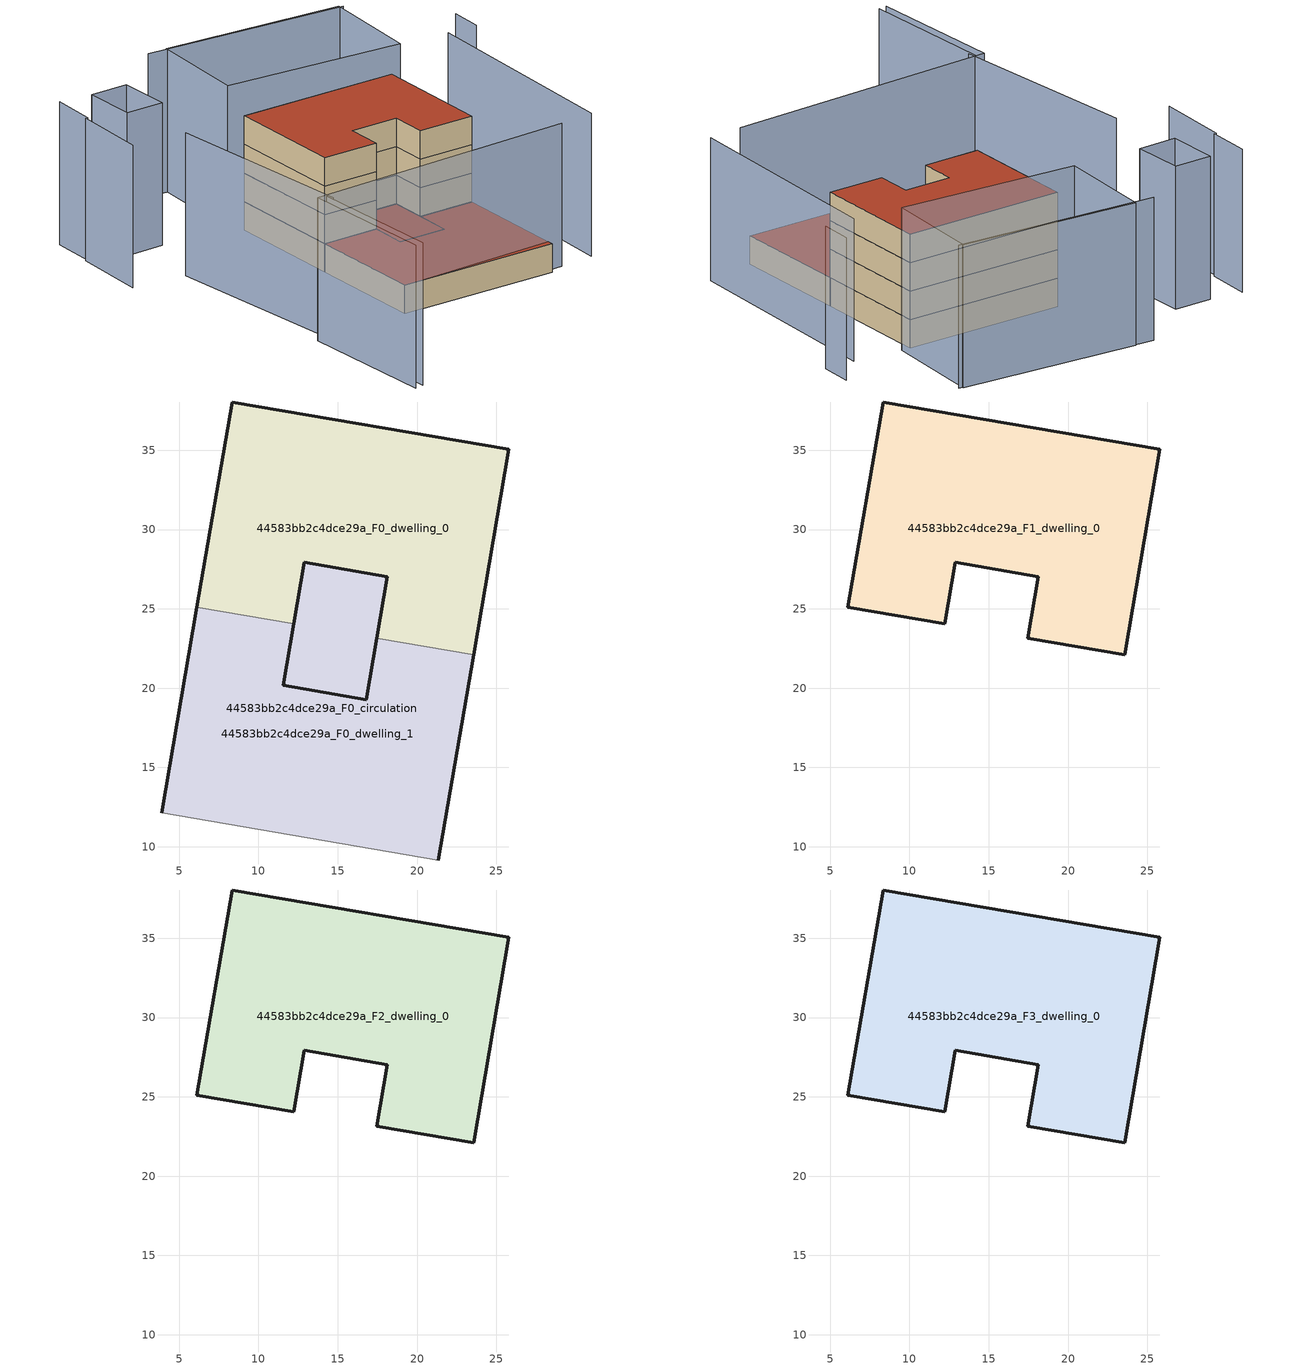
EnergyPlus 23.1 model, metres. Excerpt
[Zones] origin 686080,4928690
44583bb2c4dce29a_F0_dwelling_0
 floor ground (EU_floor_Construction): 25.79,35.05 23.57,22.11 17.46,23.15 18.13,27.04 12.89,27.94 12.22,24.05 6.11,25.1 8.33,38.05 z0
 wall outside (EU_wall_Construction): 12.22,24.05 12.89,27.94 18.13,27.04 17.46,23.15 / 23.57,22.11 25.79,35.05 8.33,38.05 6.11,25.1 z0:3
 wall to 44583bb2c4dce29a_F0_dwelling_1 (EU_wall_Construction): 6.11,25.1 12.22,24.05 / 17.46,23.15 23.57,22.11 z0:3
44583bb2c4dce29a_F0_dwelling_1
 floor ground (EU_floor_Construction): 23.57,22.11 21.35,9.16 3.89,12.16 6.11,25.1 12.22,24.05 11.56,20.17 16.8,19.27 17.46,23.15 z0; 18.13,27.04 16.8,19.27 11.56,20.17 12.22,24.05 12.89,27.94 z0
 wall outside (EU_wall_Construction): 21.35,9.16 23.57,22.11 / 17.46,23.15 16.8,19.27 11.56,20.17 12.22,24.05 / 6.11,25.1 3.89,12.16 z0:3
 wall adiabatic (EU_wall_Construction): 3.89,12.16 21.35,9.16 z0:3
 roof outside (EU_roof_Construction): 16.8,19.27 18.13,27.04 12.89,27.94 12.22,24.05 11.56,20.17 z3; 21.35,9.16 23.57,22.11 17.46,23.15 16.8,19.27 11.56,20.17 12.22,24.05 6.11,25.1 3.89,12.16 z3
44583bb2c4dce29a_F0_circulation
 floor ground (EU_floor_Construction): 23.57,22.11 21.35,9.16 3.89,12.16 6.11,25.1 12.22,24.05 11.56,20.17 16.8,19.27 17.46,23.15 z0; 18.13,27.04 16.8,19.27 11.56,20.17 12.22,24.05 12.89,27.94 z0
 wall outside (EU_wall_Construction): 11.56,20.17 16.8,19.27 18.13,27.04 12.89,27.94 11.56,20.17 z0:3
 roof outside (EU_roof_Construction): 16.8,19.27 18.13,27.04 12.89,27.94 12.22,24.05 11.56,20.17 z3; 21.35,9.16 23.57,22.11 17.46,23.15 16.8,19.27 11.56,20.17 12.22,24.05 6.11,25.1 3.89,12.16 z3
44583bb2c4dce29a_F1_dwelling_0
 floor to 44583bb2c4dce29a_F0_dwelling_0 (EU_floor_Construction): 25.79,35.05 23.57,22.11 17.46,23.15 18.13,27.04 12.89,27.94 12.22,24.05 6.11,25.1 8.33,38.05 z3
 wall outside (EU_wall_Construction): 25.79,35.05 8.33,38.05 6.11,25.1 12.22,24.05 12.89,27.94 18.13,27.04 17.46,23.15 23.57,22.11 25.79,35.05 z3:6
44583bb2c4dce29a_F2_dwelling_0
 floor to 44583bb2c4dce29a_F1_dwelling_0 (EU_floor_Construction): 25.79,35.05 23.57,22.11 17.46,23.15 18.13,27.04 12.89,27.94 12.22,24.05 6.11,25.1 8.33,38.05 z6
 wall outside (EU_wall_Construction): 25.79,35.05 8.33,38.05 6.11,25.1 12.22,24.05 12.89,27.94 18.13,27.04 17.46,23.15 23.57,22.11 25.79,35.05 z6:9
44583bb2c4dce29a_F3_dwelling_0
 floor to 44583bb2c4dce29a_F2_dwelling_0 (EU_floor_Construction): 25.79,35.05 23.57,22.11 17.46,23.15 18.13,27.04 12.89,27.94 12.22,24.05 6.11,25.1 8.33,38.05 z9
 wall outside (EU_wall_Construction): 25.79,35.05 8.33,38.05 6.11,25.1 12.22,24.05 12.89,27.94 18.13,27.04 17.46,23.15 23.57,22.11 25.79,35.05 z9:12
 roof outside (EU_roof_Construction): 23.57,22.11 25.79,35.05 8.33,38.05 6.11,25.1 12.22,24.05 12.89,27.94 18.13,27.04 17.46,23.15 z12
shading: -8.84,-1.53 -6.81,13.61 / -6.81,13.61 23.16,9.58 / -5.88,13.29 -7.85,-1.56 / 26.95,9.27 32.02,33.39 / -3.86,34.19 -5.72,12.57 / 35.2,32.72 35.93,36.19 / -7.94,43.78 -9.66,35.76 / -6.71,48.43 -7.72,43.74 / 29.78,45.37 7.93,50.65 / 10.14,50.3 29.41,45.62 / 29.41,45.62 26.79,34.83 / 26.79,34.83 7.52,39.51 / 7.52,39.51 10.14,50.3 / 0.85,46.76 -0.01,41.12 / -0.01,41.12 -4.18,41.76 / -4.18,41.76 -3.32,47.39 / -3.32,47.39 0.85,46.76 z0:15
[Building]
EU S2 Campaign: North Axis=0; Terrain=City; Solar Distribution=FullExterior
[Site:Location]
Bologna: Latitude=44.5; Longitude=11.25; Time Zone=1; Elevation=37
[SizingPeriod:WeatherFileDays]
AnnualSizingPeriod: Begin Month=1; Begin Day of Month=1; End Month=12; End Day of Month=31; Day of Week for Start Day=Monday; Use Weather File Daylight Saving Period=No; Use Weather File Rain and Snow Indicators=No
[MATERIAL]
EU_InternalMass_Material: Roughness=MediumRough; Thickness=0.1; Conductivity=1; Density=1800; Specific Heat=900; Thermal Absorptance=0.9; Solar Absorptance=0.7; Visible Absorptance=0.7
[MATERIAL:NOMASS] Roughness=MediumRough; Thermal Absorptance=0.9; Solar Absorptance=0.7; Visible Absorptance=0.7
Name | Thermal Resistance
EU_wall_NoMass | 0.937881
EU_roof_NoMass | 0.548572
EU_floor_NoMass | 0.71348
[CONSTRUCTION]
EU_wall_Construction: EU_wall_NoMass
EU_roof_Construction: EU_roof_NoMass
EU_floor_Construction: EU_floor_NoMass
EU_InternalMass_Construction: EU_InternalMass_Material
[ZONE] Type=1; Multiplier=1; Ceiling Height=autocalculate; Floor Area=autocalculate; Part of Total Floor Area=Yes
Name | Volume
44583bb2c4dce29a_F0_dwelling_0; 44583bb2c4dce29a_F1_dwelling_0; 44583bb2c4dce29a_F2_dwelling_0; 44583bb2c4dce29a_F3_dwelling_0 | 635.281
44583bb2c4dce29a_F0_dwelling_1; 44583bb2c4dce29a_F0_circulation | 760.944
[INTERNALMASS] Construction=EU_InternalMass_Construction
Name | Zone or ZoneList | Surface Area
44583bb2c4dce29a_F0_dwelling_0_EU_InternalMass | 44583bb2c4dce29a_F0_dwelling_0 | 211.761
44583bb2c4dce29a_F0_dwelling_1_EU_InternalMass | 44583bb2c4dce29a_F0_dwelling_1 | 211.761
44583bb2c4dce29a_F1_dwelling_0_EU_InternalMass | 44583bb2c4dce29a_F1_dwelling_0 | 465.386
44583bb2c4dce29a_F2_dwelling_0_EU_InternalMass | 44583bb2c4dce29a_F2_dwelling_0 | 465.386
44583bb2c4dce29a_F3_dwelling_0_EU_InternalMass | 44583bb2c4dce29a_F3_dwelling_0 | 465.386
[OTHEREQUIPMENT] Fuel Type=Electricity; Design Level Calculation Method=Watts/Area; Power per Zone Floor Area=1; Fraction Latent=0; Fraction Radiant=0; Fraction Lost=0; Carbon Dioxide Generation Rate=0; EndUse Subcategory=EU_Step8_InternalGains
Name | Zone or ZoneList or Space or SpaceList | Schedule
EU_Step8_InternalGain_44583bb2c4dce29a_F0_dwelling_0_f000 | 44583bb2c4dce29a_F0_dwelling_0 | EU_Step8_GainSchedule_44583bb2c4dce29a_F0_dwelling_0_f000
EU_Step8_InternalGain_44583bb2c4dce29a_F0_dwelling_1_f000 | 44583bb2c4dce29a_F0_dwelling_1 | EU_Step8_GainSchedule_44583bb2c4dce29a_F0_dwelling_1_f000
EU_Step8_InternalGain_44583bb2c4dce29a_F1_dwelling_0_f000 | 44583bb2c4dce29a_F1_dwelling_0 | EU_Step8_GainSchedule_44583bb2c4dce29a_F1_dwelling_0_f000
EU_Step8_InternalGain_44583bb2c4dce29a_F2_dwelling_0_f000 | 44583bb2c4dce29a_F2_dwelling_0 | EU_Step8_GainSchedule_44583bb2c4dce29a_F2_dwelling_0_f000
EU_Step8_InternalGain_44583bb2c4dce29a_F3_dwelling_0_f000 | 44583bb2c4dce29a_F3_dwelling_0 | EU_Step8_GainSchedule_44583bb2c4dce29a_F3_dwelling_0_f000
[ZONEINFILTRATION:DESIGNFLOWRATE]
EU_Circulation_Infiltration_44583bb2c4dce29a_F0_circulation: Zone or ZoneList or Space or SpaceList=44583bb2c4dce29a_F0_circulation; Schedule=EU_AlwaysOn; Design Flow Rate Calculation Method=Flow/Area; Flow Rate per Floor Area=0.0005; Constant Term Coefficient=1; Temperature Term Coefficient=0; Velocity Term Coefficient=0; Velocity Squared Term Coefficient=0
[ZONEVENTILATION:DESIGNFLOWRATE] Schedule=EU_AlwaysOn; Design Flow Rate Calculation Method=AirChanges/Hour; Air Changes per Hour=0.687892; Ventilation Type=Natural; Fan Pressure Rise=0; Fan Total Efficiency=1; Constant Term Coefficient=1; Temperature Term Coefficient=0; Velocity Term Coefficient=0; Velocity Squared Term Coefficient=0; Minimum Indoor Temperature=-100; Maximum Indoor Temperature=100; Delta Temperature=-100; Minimum Outdoor Temperature=-100; Maximum Outdoor Temperature=100; Maximum Wind Speed=40
Name | Zone or ZoneList or Space or SpaceList
EU_ConstantAir_44583bb2c4dce29a_F0_dwelling_0 | 44583bb2c4dce29a_F0_dwelling_0
EU_ConstantAir_44583bb2c4dce29a_F0_dwelling_1 | 44583bb2c4dce29a_F0_dwelling_1
EU_ConstantAir_44583bb2c4dce29a_F1_dwelling_0 | 44583bb2c4dce29a_F1_dwelling_0
EU_ConstantAir_44583bb2c4dce29a_F2_dwelling_0 | 44583bb2c4dce29a_F2_dwelling_0
EU_ConstantAir_44583bb2c4dce29a_F3_dwelling_0 | 44583bb2c4dce29a_F3_dwelling_0
[HVACTEMPLATE:THERMOSTAT] Constant Heating Setpoint=20; Constant Cooling Setpoint=50
EU_HeatOnly_44583bb2c4dce29a_F0_dwelling_0; EU_HeatOnly_44583bb2c4dce29a_F0_dwelling_1; EU_HeatOnly_44583bb2c4dce29a_F1_dwelling_0; EU_HeatOnly_44583bb2c4dce29a_F2_dwelling_0; EU_HeatOnly_44583bb2c4dce29a_F3_dwelling_0
[HVACTEMPLATE:ZONE:IDEALLOADSAIRSYSTEM] System Availability Schedule=EU_AlwaysOn; Maximum Heating Supply Air Temperature=50; Minimum Cooling Supply Air Temperature=13; Maximum Heating Supply Air Humidity Ratio=0.0156; Minimum Cooling Supply Air Humidity Ratio=0.0077; Heating Limit=NoLimit; Cooling Limit=NoLimit; Heating Availability Schedule=EU_AlwaysOn; Cooling Availability Schedule=EU_CoolingOff; Dehumidification Control Type=ConstantSensibleHeatRatio; Cooling Sensible Heat Ratio=0.7; Dehumidification Setpoint=60; Humidification Control Type=None; Humidification Setpoint=30; Outdoor Air Method=None; Outdoor Air Flow Rate per Person=0.00944; Outdoor Air Flow Rate per Zone Floor Area=0; Outdoor Air Flow Rate per Zone=0; Demand Controlled Ventilation Type=None; Outdoor Air Economizer Type=NoEconomizer; Heat Recovery Type=None; Sensible Heat Recovery Effectiveness=0.7; Latent Heat Recovery Effectiveness=0.65
Name | Template Thermostat
44583bb2c4dce29a_F0_dwelling_0 | EU_HeatOnly_44583bb2c4dce29a_F0_dwelling_0
44583bb2c4dce29a_F0_dwelling_1 | EU_HeatOnly_44583bb2c4dce29a_F0_dwelling_1
44583bb2c4dce29a_F1_dwelling_0 | EU_HeatOnly_44583bb2c4dce29a_F1_dwelling_0
44583bb2c4dce29a_F2_dwelling_0 | EU_HeatOnly_44583bb2c4dce29a_F2_dwelling_0
44583bb2c4dce29a_F3_dwelling_0 | EU_HeatOnly_44583bb2c4dce29a_F3_dwelling_0
[SIZING:ZONE] Zone Cooling Design Supply Air Temperature Input Method=SupplyAirTemperature; Zone Cooling Design Supply Air Temperature=13; Zone Heating Design Supply Air Temperature Input Method=SupplyAirTemperature; Zone Heating Design Supply Air Temperature=50; Zone Cooling Design Supply Air Humidity Ratio=0.008; Zone Heating Design Supply Air Humidity Ratio=0.008; Cooling Design Air Flow Method=DesignDay; Cooling Design Air Flow Rate=0; Cooling Minimum Air Flow per Zone Floor Area=0.000762; Cooling Minimum Air Flow=0; Cooling Minimum Air Flow Fraction=0.2; Heating Design Air Flow Method=DesignDay; Heating Design Air Flow Rate=0; Heating Maximum Air Flow per Zone Floor Area=0.002032; Heating Maximum Air Flow=0.141576; Heating Maximum Air Flow Fraction=0.3; Account for Dedicated Outdoor Air System=No; Dedicated Outdoor Air System Control Strategy=NeutralSupplyAir; Dedicated Outdoor Air Low Setpoint Temperature for Design=autosize; Dedicated Outdoor Air High Setpoint Temperature for Design=autosize; Zone Load Sizing Method=Sensible Load Only No Latent Load; Zone Latent Cooling Design Supply Air Humidity Ratio Input Method=HumidityRatioDifference; Zone Cooling Design Supply Air Humidity Ratio Difference=0.005; Zone Latent Heating Design Supply Air Humidity Ratio Input Method=HumidityRatioDifference; Zone Humidification Design Supply Air Humidity Ratio Difference=0.005
44583bb2c4dce29a_F0_dwelling_0; 44583bb2c4dce29a_F0_dwelling_1; 44583bb2c4dce29a_F1_dwelling_0; 44583bb2c4dce29a_F2_dwelling_0; 44583bb2c4dce29a_F3_dwelling_0
[SCHEDULE:CONSTANT]
Name | Hourly Value
EU_AlwaysOn | 1
EU_CoolingOff | 0
[SCHEDULE:FILE] Column Number=1; Rows to Skip at Top=0; Number of Hours of Data=8760; Column Separator=Comma; Interpolate to Timestep=No; Minutes per Item=60; Adjust Schedule for Daylight Savings=Yes
Name | File
EU_Step8_GainSchedule_44583bb2c4dce29a_F0_dwelling_0_f000 | ../../schedules/44583bb2c4dce29a/44583bb2c4dce29a_F0_dwelling_0_f000_gain.csv
EU_Step8_GainSchedule_44583bb2c4dce29a_F0_dwelling_1_f000 | ../../schedules/44583bb2c4dce29a/44583bb2c4dce29a_F0_dwelling_1_f000_gain.csv
EU_Step8_GainSchedule_44583bb2c4dce29a_F1_dwelling_0_f000 | ../../schedules/44583bb2c4dce29a/44583bb2c4dce29a_F1_dwelling_0_f000_gain.csv
EU_Step8_GainSchedule_44583bb2c4dce29a_F2_dwelling_0_f000 | ../../schedules/44583bb2c4dce29a/44583bb2c4dce29a_F2_dwelling_0_f000_gain.csv
EU_Step8_GainSchedule_44583bb2c4dce29a_F3_dwelling_0_f000 | ../../schedules/44583bb2c4dce29a/44583bb2c4dce29a_F3_dwelling_0_f000_gain.csv
